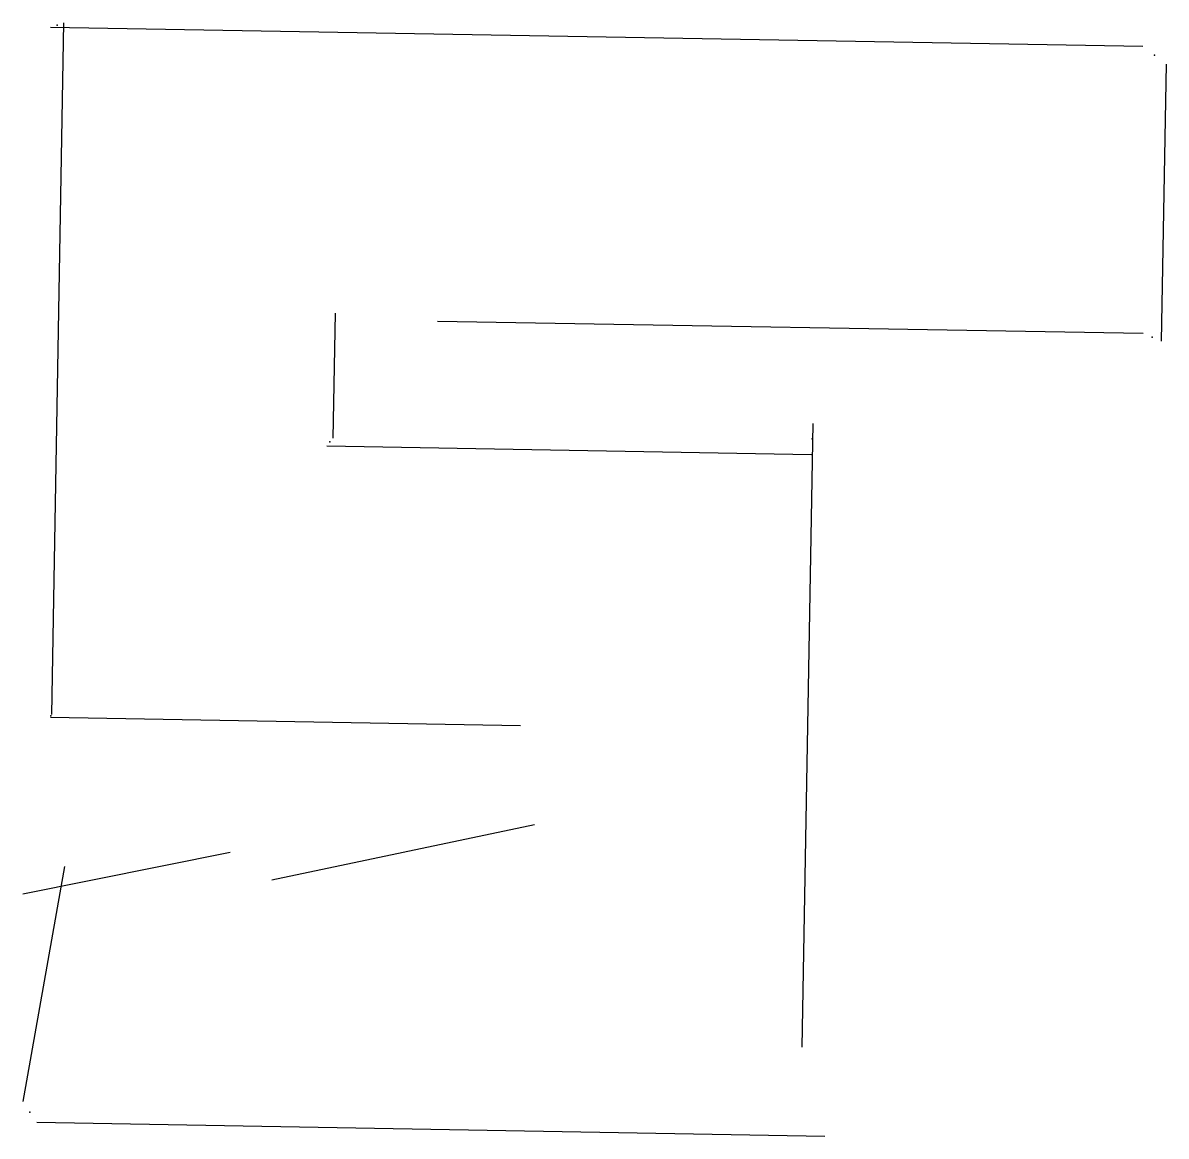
# Model space of a CAD drawing. Header units: metres. Extents: x -0.8 to 3.33, y -0.42 to 3.6.
import ezdxf

# ---------------------------------------------------------------- set-up
doc = ezdxf.new("R2010")
doc.units = ezdxf.units.M

msp = doc.modelspace()

# ---------------------------------------------------------------- linework, layer by layer
at = {"layer": 'ESQUINAS'}
for p in [(-0.676, 3.592), (3.292, 3.483), (3.284, 2.464), (0.31, 2.085), (2.054, 2.096), (-0.699, 1.095), (-0.775, -0.338)]:
    msp.add_point(p, dxfattribs=at)
at = {"layer": 'MUROS'}
for p, q in [((-0.653, 3.6), (-0.697, 1.1)), ((-0.7, 3.584), (3.25, 3.516)), ((3.334, 3.451), (3.316, 2.449)), ((0.329, 2.551), (0.321, 2.099)), ((0.699, 2.522), (3.251, 2.478)), ((2.057, 2.152), (2.017, -0.103)), ((0.299, 2.071), (2.052, 2.04)), ((-0.7, 1.09), (1, 1.06)), ((1.05, 0.7), (0.1, 0.5)), ((-0.05, 0.6), (-0.8, 0.45)), ((-0.65, 0.55), (-0.8, -0.3)), ((-0.75, -0.375), (2.1, -0.425))]:
    msp.add_line(p, q, dxfattribs=at)

doc.saveas('drawing.dxf')
